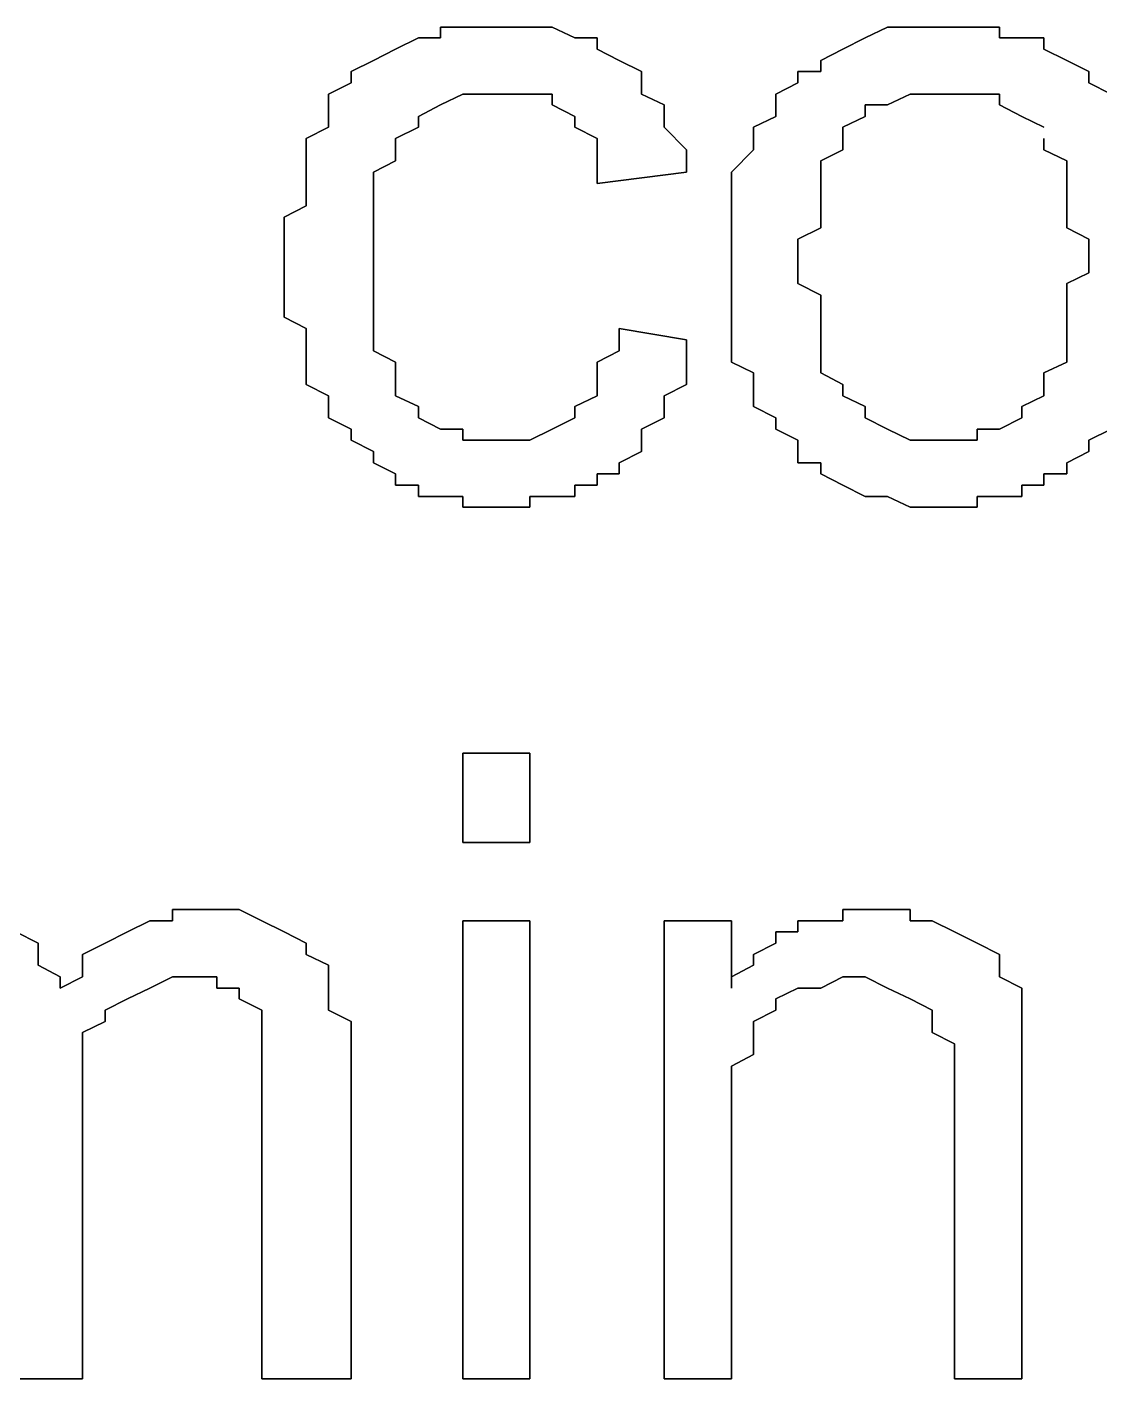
# Model space of a CAD drawing. Header units: metres. Extents: x 2.9 to 42.8, y 1.7 to 28.7.
# Drawn here: x 38.2112 to 38.3804, y 17.399 to 17.6124 of the extents above; entities that cross this region are included whole.
import ezdxf

# ---------------------------------------------------------------- set-up
doc = ezdxf.new("R2010")
doc.units = ezdxf.units.M
doc.layers.add('GRIS', color=8, linetype='Continuous')

msp = doc.modelspace()

# ---------------------------------------------------------------- linework, layer by layer
at = {"layer": 'GRIS', "lineweight": -3}
for points in [[(38.2799, 17.6124), (38.2764, 17.6124), (38.2799, 17.6124)], [(38.2764, 17.6124), (38.2764, 17.6107), (38.2764, 17.6124)], [(38.2834, 17.6124), (38.2799, 17.6124), (38.2834, 17.6124)], [(38.287, 17.6124), (38.2834, 17.6124), (38.287, 17.6124)], [(38.2905, 17.6124), (38.287, 17.6124), (38.2905, 17.6124)], [(38.294, 17.6124), (38.2905, 17.6124), (38.294, 17.6124)], [(38.2976, 17.6107), (38.294, 17.6124), (38.2976, 17.6107)], [(38.3469, 17.6124), (38.3434, 17.6107), (38.3469, 17.6124)], [(38.3505, 17.6124), (38.3469, 17.6124), (38.3505, 17.6124)], [(38.354, 17.6124), (38.3505, 17.6124), (38.354, 17.6124)], [(38.3575, 17.6124), (38.354, 17.6124), (38.3575, 17.6124)], [(38.3611, 17.6124), (38.3575, 17.6124), (38.3611, 17.6124)], [(38.3646, 17.6124), (38.3611, 17.6124), (38.3646, 17.6124)], [(38.3646, 17.6107), (38.3646, 17.6124), (38.3646, 17.6107)], [(38.2729, 17.6107), (38.2693, 17.6089), (38.2729, 17.6107)], [(38.2764, 17.6107), (38.2729, 17.6107), (38.2764, 17.6107)], [(38.3011, 17.6107), (38.2976, 17.6107), (38.3011, 17.6107)], [(38.3011, 17.6089), (38.3011, 17.6107), (38.3011, 17.6089)], [(38.3434, 17.6107), (38.3399, 17.6089), (38.3434, 17.6107)], [(38.3681, 17.6107), (38.3646, 17.6107), (38.3681, 17.6107)], [(38.3716, 17.6107), (38.3681, 17.6107), (38.3716, 17.6107)], [(38.3716, 17.6089), (38.3716, 17.6107), (38.3716, 17.6089)], [(38.2693, 17.6089), (38.2658, 17.6071), (38.2693, 17.6089)], [(38.3046, 17.6071), (38.3011, 17.6089), (38.3046, 17.6071)], [(38.3399, 17.6089), (38.3364, 17.6071), (38.3399, 17.6089)], [(38.3752, 17.6071), (38.3716, 17.6089), (38.3752, 17.6071)], [(38.2658, 17.6071), (38.2623, 17.6054), (38.2658, 17.6071)], [(38.3081, 17.6054), (38.3046, 17.6071), (38.3081, 17.6054)], [(38.3364, 17.6071), (38.3364, 17.6054), (38.3364, 17.6071)], [(38.3787, 17.6054), (38.3752, 17.6071), (38.3787, 17.6054)], [(38.2623, 17.6036), (38.2587, 17.6018), (38.2623, 17.6036)], [(38.2623, 17.6054), (38.2623, 17.6036), (38.2623, 17.6054)], [(38.3081, 17.6036), (38.3081, 17.6054), (38.3081, 17.6036)], [(38.3081, 17.6018), (38.3081, 17.6036), (38.3081, 17.6018)], [(38.3328, 17.6036), (38.3293, 17.6018), (38.3328, 17.6036)], [(38.3364, 17.6054), (38.3328, 17.6054), (38.3364, 17.6054)], [(38.3328, 17.6054), (38.3328, 17.6036), (38.3328, 17.6054)], [(38.3787, 17.6036), (38.3787, 17.6054), (38.3787, 17.6036)], [(38.3822, 17.6018), (38.3787, 17.6036), (38.3822, 17.6018)], [(38.2587, 17.6018), (38.2587, 17.6001), (38.2587, 17.6018)], [(38.2764, 17.6001), (38.2799, 17.6018), (38.2764, 17.6001)], [(38.2799, 17.6018), (38.2834, 17.6018), (38.2799, 17.6018)], [(38.2834, 17.6018), (38.287, 17.6018), (38.2834, 17.6018)], [(38.287, 17.6018), (38.2905, 17.6018), (38.287, 17.6018)], [(38.2905, 17.6018), (38.294, 17.6018), (38.2905, 17.6018)], [(38.294, 17.6018), (38.294, 17.6001), (38.294, 17.6018)], [(38.3117, 17.6001), (38.3081, 17.6018), (38.3117, 17.6001)], [(38.3293, 17.6018), (38.3293, 17.6001), (38.3293, 17.6018)], [(38.3469, 17.6001), (38.3505, 17.6018), (38.3469, 17.6001)], [(38.3505, 17.6018), (38.354, 17.6018), (38.3505, 17.6018)], [(38.354, 17.6018), (38.3575, 17.6018), (38.354, 17.6018)], [(38.3575, 17.6018), (38.3611, 17.6018), (38.3575, 17.6018)], [(38.3611, 17.6018), (38.3646, 17.6018), (38.3611, 17.6018)], [(38.3646, 17.6018), (38.3646, 17.6001), (38.3646, 17.6018)], [(38.2587, 17.6001), (38.2587, 17.5966), (38.2587, 17.6001)], [(38.2729, 17.5983), (38.2764, 17.6001), (38.2729, 17.5983)], [(38.294, 17.6001), (38.2976, 17.5983), (38.294, 17.6001)], [(38.3117, 17.5983), (38.3117, 17.6001), (38.3117, 17.5983)], [(38.3293, 17.6001), (38.3293, 17.5983), (38.3293, 17.6001)], [(38.3434, 17.5983), (38.3434, 17.6001), (38.3434, 17.5983)], [(38.3434, 17.6001), (38.3469, 17.6001), (38.3434, 17.6001)], [(38.3646, 17.6001), (38.3681, 17.5983), (38.3646, 17.6001)], [(38.2729, 17.5966), (38.2729, 17.5983), (38.2729, 17.5966)], [(38.2976, 17.5983), (38.2976, 17.5966), (38.2976, 17.5983)], [(38.3117, 17.5966), (38.3117, 17.5983), (38.3117, 17.5966)], [(38.3293, 17.5983), (38.3258, 17.5966), (38.3293, 17.5983)], [(38.3399, 17.5966), (38.3434, 17.5983), (38.3399, 17.5966)], [(38.3681, 17.5983), (38.3716, 17.5966), (38.3681, 17.5983)], [(38.2587, 17.5966), (38.2552, 17.5948), (38.2587, 17.5966)], [(38.2693, 17.5948), (38.2729, 17.5966), (38.2693, 17.5948)], [(38.2976, 17.5966), (38.3011, 17.5948), (38.2976, 17.5966)], [(38.3152, 17.593), (38.3117, 17.5966), (38.3152, 17.593)], [(38.3258, 17.5966), (38.3258, 17.5948), (38.3258, 17.5966)], [(38.3399, 17.5948), (38.3399, 17.5966), (38.3399, 17.5948)], [(38.2552, 17.5948), (38.2552, 17.593), (38.2552, 17.5948)], [(38.2552, 17.593), (38.2552, 17.5913), (38.2552, 17.593)], [(38.2693, 17.593), (38.2693, 17.5948), (38.2693, 17.593)], [(38.2693, 17.5913), (38.2693, 17.593), (38.2693, 17.5913)], [(38.3011, 17.5948), (38.3011, 17.593), (38.3011, 17.5948)], [(38.3011, 17.593), (38.3011, 17.5913), (38.3011, 17.593)], [(38.3152, 17.5913), (38.3152, 17.593), (38.3152, 17.5913)], [(38.3258, 17.593), (38.3223, 17.5895), (38.3258, 17.593)], [(38.3258, 17.5948), (38.3258, 17.593), (38.3258, 17.5948)], [(38.3364, 17.5913), (38.3399, 17.593), (38.3364, 17.5913)], [(38.3399, 17.593), (38.3399, 17.5948), (38.3399, 17.593)], [(38.3716, 17.5948), (38.3716, 17.593), (38.3716, 17.5948)], [(38.3716, 17.593), (38.3752, 17.5913), (38.3716, 17.593)], [(38.2552, 17.5913), (38.2552, 17.5895), (38.2552, 17.5913)], [(38.2658, 17.5895), (38.2693, 17.5913), (38.2658, 17.5895)], [(38.3011, 17.5913), (38.3011, 17.5877), (38.3011, 17.5913)], [(38.3152, 17.5895), (38.3152, 17.5913), (38.3152, 17.5895)], [(38.3364, 17.5877), (38.3364, 17.5913), (38.3364, 17.5877)], [(38.3752, 17.5913), (38.3752, 17.5895), (38.3752, 17.5913)], [(38.2552, 17.5895), (38.2552, 17.5877), (38.2552, 17.5895)], [(38.2658, 17.586), (38.2658, 17.5895), (38.2658, 17.586)], [(38.3011, 17.5877), (38.3152, 17.5895), (38.3011, 17.5877)], [(38.3223, 17.5895), (38.3223, 17.5877), (38.3223, 17.5895)], [(38.3752, 17.5895), (38.3752, 17.5877), (38.3752, 17.5895)], [(38.2552, 17.5877), (38.2552, 17.5842), (38.2552, 17.5877)], [(38.3223, 17.5877), (38.3223, 17.586), (38.3223, 17.5877)], [(38.3364, 17.586), (38.3364, 17.5877), (38.3364, 17.586)], [(38.3752, 17.5877), (38.3752, 17.586), (38.3752, 17.5877)], [(38.2552, 17.5842), (38.2517, 17.5824), (38.2552, 17.5842)], [(38.2658, 17.5842), (38.2658, 17.586), (38.2658, 17.5842)], [(38.2658, 17.5824), (38.2658, 17.5842), (38.2658, 17.5824)], [(38.3223, 17.586), (38.3223, 17.5824), (38.3223, 17.586)], [(38.3364, 17.5842), (38.3364, 17.586), (38.3364, 17.5842)], [(38.3364, 17.5807), (38.3364, 17.5842), (38.3364, 17.5807)], [(38.3752, 17.586), (38.3752, 17.5842), (38.3752, 17.586)], [(38.3752, 17.5842), (38.3752, 17.5807), (38.3752, 17.5842)], [(38.2517, 17.5824), (38.2517, 17.5807), (38.2517, 17.5824)], [(38.2658, 17.5789), (38.2658, 17.5824), (38.2658, 17.5789)], [(38.3223, 17.5824), (38.3223, 17.5807), (38.3223, 17.5824)], [(38.2517, 17.5807), (38.2517, 17.5772), (38.2517, 17.5807)], [(38.3223, 17.5807), (38.3223, 17.5772), (38.3223, 17.5807)], [(38.3328, 17.5789), (38.3364, 17.5807), (38.3328, 17.5789)], [(38.3752, 17.5807), (38.3787, 17.5789), (38.3752, 17.5807)], [(38.2658, 17.5754), (38.2658, 17.5789), (38.2658, 17.5754)], [(38.3328, 17.5754), (38.3328, 17.5789), (38.3328, 17.5754)], [(38.3787, 17.5789), (38.3787, 17.5754), (38.3787, 17.5789)], [(38.2517, 17.5772), (38.2517, 17.5754), (38.2517, 17.5772)], [(38.3223, 17.5772), (38.3223, 17.5754), (38.3223, 17.5772)], [(38.2517, 17.5754), (38.2517, 17.5736), (38.2517, 17.5754)], [(38.2517, 17.5736), (38.2517, 17.5701), (38.2517, 17.5736)], [(38.2658, 17.5719), (38.2658, 17.5754), (38.2658, 17.5719)], [(38.3223, 17.5754), (38.3223, 17.5719), (38.3223, 17.5754)], [(38.3328, 17.5719), (38.3328, 17.5754), (38.3328, 17.5719)], [(38.3787, 17.5736), (38.3752, 17.5719), (38.3787, 17.5736)], [(38.3787, 17.5754), (38.3787, 17.5736), (38.3787, 17.5754)], [(38.2658, 17.5683), (38.2658, 17.5719), (38.2658, 17.5683)], [(38.3223, 17.5719), (38.3223, 17.5701), (38.3223, 17.5719)], [(38.3364, 17.5701), (38.3328, 17.5719), (38.3364, 17.5701)], [(38.3752, 17.5719), (38.3752, 17.5683), (38.3752, 17.5719)], [(38.2517, 17.5701), (38.2517, 17.5666), (38.2517, 17.5701)], [(38.3223, 17.5701), (38.3223, 17.5666), (38.3223, 17.5701)], [(38.3364, 17.5666), (38.3364, 17.5701), (38.3364, 17.5666)], [(38.2658, 17.5666), (38.2658, 17.5683), (38.2658, 17.5666)], [(38.3752, 17.5683), (38.3752, 17.5666), (38.3752, 17.5683)], [(38.2517, 17.5666), (38.2552, 17.5648), (38.2517, 17.5666)], [(38.2658, 17.5648), (38.2658, 17.5666), (38.2658, 17.5648)], [(38.3223, 17.5666), (38.3223, 17.5648), (38.3223, 17.5666)], [(38.3364, 17.5648), (38.3364, 17.5666), (38.3364, 17.5648)], [(38.3752, 17.5666), (38.3752, 17.563), (38.3752, 17.5666)], [(38.2552, 17.5648), (38.2552, 17.563), (38.2552, 17.5648)], [(38.2552, 17.563), (38.2552, 17.5595), (38.2552, 17.563)], [(38.2658, 17.5613), (38.2658, 17.5648), (38.2658, 17.5613)], [(38.3046, 17.5648), (38.3046, 17.5613), (38.3046, 17.5648)], [(38.3152, 17.563), (38.3046, 17.5648), (38.3152, 17.563)], [(38.3152, 17.5613), (38.3152, 17.563), (38.3152, 17.5613)], [(38.3223, 17.5648), (38.3223, 17.563), (38.3223, 17.5648)], [(38.3223, 17.563), (38.3223, 17.5595), (38.3223, 17.563)], [(38.3364, 17.5613), (38.3364, 17.5648), (38.3364, 17.5613)], [(38.3752, 17.563), (38.3752, 17.5613), (38.3752, 17.563)], [(38.2693, 17.5595), (38.2658, 17.5613), (38.2693, 17.5595)], [(38.3046, 17.5613), (38.3011, 17.5595), (38.3046, 17.5613)], [(38.3152, 17.5578), (38.3152, 17.5613), (38.3152, 17.5578)], [(38.3364, 17.5595), (38.3364, 17.5613), (38.3364, 17.5595)], [(38.3752, 17.5613), (38.3752, 17.5595), (38.3752, 17.5613)], [(38.2552, 17.5595), (38.2552, 17.5578), (38.2552, 17.5595)], [(38.2693, 17.5578), (38.2693, 17.5595), (38.2693, 17.5578)], [(38.3011, 17.5595), (38.3011, 17.556), (38.3011, 17.5595)], [(38.3223, 17.5595), (38.3258, 17.5578), (38.3223, 17.5595)], [(38.3364, 17.5578), (38.3364, 17.5595), (38.3364, 17.5578)], [(38.3752, 17.5595), (38.3716, 17.5578), (38.3752, 17.5595)], [(38.2552, 17.5578), (38.2552, 17.556), (38.2552, 17.5578)], [(38.2693, 17.556), (38.2693, 17.5578), (38.2693, 17.556)], [(38.3152, 17.556), (38.3152, 17.5578), (38.3152, 17.556)], [(38.3258, 17.5578), (38.3258, 17.556), (38.3258, 17.5578)], [(38.3399, 17.556), (38.3364, 17.5578), (38.3399, 17.556)], [(38.3716, 17.5578), (38.3716, 17.556), (38.3716, 17.5578)], [(38.2552, 17.556), (38.2587, 17.5542), (38.2552, 17.556)], [(38.2693, 17.5542), (38.2693, 17.556), (38.2693, 17.5542)], [(38.3011, 17.556), (38.3011, 17.5542), (38.3011, 17.556)], [(38.3117, 17.5542), (38.3152, 17.556), (38.3117, 17.5542)], [(38.3258, 17.556), (38.3258, 17.5542), (38.3258, 17.556)], [(38.3399, 17.5542), (38.3399, 17.556), (38.3399, 17.5542)], [(38.3716, 17.556), (38.3716, 17.5542), (38.3716, 17.556)], [(38.2587, 17.5542), (38.2587, 17.5525), (38.2587, 17.5542)], [(38.2587, 17.5525), (38.2587, 17.5507), (38.2587, 17.5525)], [(38.2729, 17.5525), (38.2693, 17.5542), (38.2729, 17.5525)], [(38.2729, 17.5507), (38.2729, 17.5525), (38.2729, 17.5507)], [(38.3011, 17.5542), (38.2976, 17.5525), (38.3011, 17.5542)], [(38.2976, 17.5525), (38.2976, 17.5507), (38.2976, 17.5525)], [(38.3117, 17.5525), (38.3117, 17.5542), (38.3117, 17.5525)], [(38.3117, 17.5507), (38.3117, 17.5525), (38.3117, 17.5507)], [(38.3258, 17.5542), (38.3258, 17.5525), (38.3258, 17.5542)], [(38.3258, 17.5525), (38.3293, 17.5507), (38.3258, 17.5525)], [(38.3434, 17.5525), (38.3399, 17.5542), (38.3434, 17.5525)], [(38.3434, 17.5507), (38.3434, 17.5525), (38.3434, 17.5507)], [(38.3716, 17.5542), (38.3681, 17.5525), (38.3716, 17.5542)], [(38.3681, 17.5525), (38.3681, 17.5507), (38.3681, 17.5525)], [(38.2587, 17.5507), (38.2623, 17.5489), (38.2587, 17.5507)], [(38.2764, 17.5489), (38.2729, 17.5507), (38.2764, 17.5489)], [(38.2976, 17.5507), (38.294, 17.5489), (38.2976, 17.5507)], [(38.3081, 17.5489), (38.3117, 17.5507), (38.3081, 17.5489)], [(38.3293, 17.5507), (38.3293, 17.5489), (38.3293, 17.5507)], [(38.3469, 17.5489), (38.3434, 17.5507), (38.3469, 17.5489)], [(38.3681, 17.5507), (38.3646, 17.5489), (38.3681, 17.5507)], [(38.2623, 17.5489), (38.2623, 17.5472), (38.2623, 17.5489)], [(38.2799, 17.5489), (38.2764, 17.5489), (38.2799, 17.5489)], [(38.2799, 17.5472), (38.2799, 17.5489), (38.2799, 17.5472)], [(38.294, 17.5489), (38.2905, 17.5472), (38.294, 17.5489)], [(38.3081, 17.5472), (38.3081, 17.5489), (38.3081, 17.5472)], [(38.3293, 17.5489), (38.3328, 17.5472), (38.3293, 17.5489)], [(38.3505, 17.5472), (38.3469, 17.5489), (38.3505, 17.5472)], [(38.3646, 17.5489), (38.3611, 17.5489), (38.3646, 17.5489)], [(38.3611, 17.5489), (38.3611, 17.5472), (38.3611, 17.5489)], [(38.3787, 17.5472), (38.3822, 17.5489), (38.3787, 17.5472)], [(38.2623, 17.5472), (38.2658, 17.5454), (38.2623, 17.5472)], [(38.2834, 17.5472), (38.2799, 17.5472), (38.2834, 17.5472)], [(38.287, 17.5472), (38.2834, 17.5472), (38.287, 17.5472)], [(38.2905, 17.5472), (38.287, 17.5472), (38.2905, 17.5472)], [(38.3081, 17.5454), (38.3081, 17.5472), (38.3081, 17.5454)], [(38.3328, 17.5472), (38.3328, 17.5454), (38.3328, 17.5472)], [(38.354, 17.5472), (38.3505, 17.5472), (38.354, 17.5472)], [(38.3575, 17.5472), (38.354, 17.5472), (38.3575, 17.5472)], [(38.3611, 17.5472), (38.3575, 17.5472), (38.3611, 17.5472)], [(38.3787, 17.5454), (38.3787, 17.5472), (38.3787, 17.5454)], [(38.2658, 17.5454), (38.2658, 17.5436), (38.2658, 17.5454)], [(38.3046, 17.5436), (38.3081, 17.5454), (38.3046, 17.5436)], [(38.3328, 17.5454), (38.3328, 17.5436), (38.3328, 17.5454)], [(38.3752, 17.5436), (38.3787, 17.5454), (38.3752, 17.5436)], [(38.2658, 17.5436), (38.2693, 17.5419), (38.2658, 17.5436)], [(38.2693, 17.5419), (38.2693, 17.5401), (38.2693, 17.5419)], [(38.3011, 17.5401), (38.3011, 17.5419), (38.3011, 17.5401)], [(38.3011, 17.5419), (38.3046, 17.5419), (38.3011, 17.5419)], [(38.3046, 17.5419), (38.3046, 17.5436), (38.3046, 17.5419)], [(38.3328, 17.5436), (38.3364, 17.5436), (38.3328, 17.5436)], [(38.3364, 17.5436), (38.3364, 17.5419), (38.3364, 17.5436)], [(38.3364, 17.5419), (38.3399, 17.5401), (38.3364, 17.5419)], [(38.3716, 17.5401), (38.3716, 17.5419), (38.3716, 17.5401)], [(38.3716, 17.5419), (38.3752, 17.5419), (38.3716, 17.5419)], [(38.3752, 17.5419), (38.3752, 17.5436), (38.3752, 17.5419)], [(38.2693, 17.5401), (38.2729, 17.5401), (38.2693, 17.5401)], [(38.2729, 17.5401), (38.2729, 17.5383), (38.2729, 17.5401)], [(38.2976, 17.5383), (38.2976, 17.5401), (38.2976, 17.5383)], [(38.2976, 17.5401), (38.3011, 17.5401), (38.2976, 17.5401)], [(38.3399, 17.5401), (38.3434, 17.5383), (38.3399, 17.5401)], [(38.3681, 17.5383), (38.3681, 17.5401), (38.3681, 17.5383)], [(38.3681, 17.5401), (38.3716, 17.5401), (38.3681, 17.5401)], [(38.2729, 17.5383), (38.2764, 17.5383), (38.2729, 17.5383)], [(38.2764, 17.5383), (38.2799, 17.5383), (38.2764, 17.5383)], [(38.2799, 17.5383), (38.2799, 17.5366), (38.2799, 17.5383)], [(38.2905, 17.5366), (38.2905, 17.5383), (38.2905, 17.5366)], [(38.2905, 17.5383), (38.294, 17.5383), (38.2905, 17.5383)], [(38.294, 17.5383), (38.2976, 17.5383), (38.294, 17.5383)], [(38.3434, 17.5383), (38.3469, 17.5383), (38.3434, 17.5383)], [(38.3469, 17.5383), (38.3505, 17.5366), (38.3469, 17.5383)], [(38.3611, 17.5366), (38.3611, 17.5383), (38.3611, 17.5366)], [(38.3611, 17.5383), (38.3646, 17.5383), (38.3611, 17.5383)], [(38.3646, 17.5383), (38.3681, 17.5383), (38.3646, 17.5383)], [(38.2799, 17.5366), (38.2834, 17.5366), (38.2799, 17.5366)], [(38.2834, 17.5366), (38.287, 17.5366), (38.2834, 17.5366)], [(38.287, 17.5366), (38.2905, 17.5366), (38.287, 17.5366)], [(38.3505, 17.5366), (38.354, 17.5366), (38.3505, 17.5366)], [(38.354, 17.5366), (38.3575, 17.5366), (38.354, 17.5366)], [(38.3575, 17.5366), (38.3611, 17.5366), (38.3575, 17.5366)], [(38.2905, 17.4978), (38.2799, 17.4978), (38.2905, 17.4978)], [(38.2799, 17.4978), (38.2799, 17.4837), (38.2799, 17.4978)], [(38.2905, 17.4837), (38.2905, 17.4978), (38.2905, 17.4837)], [(38.2799, 17.4837), (38.2905, 17.4837), (38.2799, 17.4837)], [(38.2305, 17.4713), (38.227, 17.4696), (38.2305, 17.4713)], [(38.2341, 17.4713), (38.2305, 17.4713), (38.2341, 17.4713)], [(38.2376, 17.4731), (38.2341, 17.4731), (38.2376, 17.4731)], [(38.2341, 17.4731), (38.2341, 17.4713), (38.2341, 17.4731)], [(38.2411, 17.4731), (38.2376, 17.4731), (38.2411, 17.4731)], [(38.2446, 17.4731), (38.2411, 17.4731), (38.2446, 17.4731)], [(38.2482, 17.4713), (38.2446, 17.4731), (38.2482, 17.4713)], [(38.2517, 17.4696), (38.2482, 17.4713), (38.2517, 17.4696)], [(38.2905, 17.4713), (38.2799, 17.4713), (38.2905, 17.4713)], [(38.2799, 17.4713), (38.2799, 17.399), (38.2799, 17.4713)], [(38.2905, 17.399), (38.2905, 17.4713), (38.2905, 17.399)], [(38.3223, 17.4713), (38.3117, 17.4713), (38.3223, 17.4713)], [(38.3117, 17.4713), (38.3117, 17.399), (38.3117, 17.4713)], [(38.3223, 17.4607), (38.3223, 17.4713), (38.3223, 17.4607)], [(38.3364, 17.4713), (38.3328, 17.4713), (38.3364, 17.4713)], [(38.3328, 17.4713), (38.3328, 17.4696), (38.3328, 17.4713)], [(38.3399, 17.4713), (38.3364, 17.4713), (38.3399, 17.4713)], [(38.3434, 17.4731), (38.3399, 17.4731), (38.3434, 17.4731)], [(38.3399, 17.4731), (38.3399, 17.4713), (38.3399, 17.4731)], [(38.3469, 17.4731), (38.3434, 17.4731), (38.3469, 17.4731)], [(38.3505, 17.4731), (38.3469, 17.4731), (38.3505, 17.4731)], [(38.3505, 17.4713), (38.3505, 17.4731), (38.3505, 17.4713)], [(38.354, 17.4713), (38.3505, 17.4713), (38.354, 17.4713)], [(38.3575, 17.4696), (38.354, 17.4713), (38.3575, 17.4696)], [(38.2129, 17.4678), (38.2094, 17.4696), (38.2129, 17.4678)], [(38.227, 17.4696), (38.2235, 17.4678), (38.227, 17.4696)], [(38.2552, 17.4678), (38.2517, 17.4696), (38.2552, 17.4678)], [(38.3328, 17.4696), (38.3293, 17.4696), (38.3328, 17.4696)], [(38.3293, 17.4696), (38.3293, 17.4678), (38.3293, 17.4696)], [(38.3611, 17.4678), (38.3575, 17.4696), (38.3611, 17.4678)], [(38.2129, 17.466), (38.2129, 17.4678), (38.2129, 17.466)], [(38.2235, 17.4678), (38.2199, 17.466), (38.2235, 17.4678)], [(38.2552, 17.466), (38.2552, 17.4678), (38.2552, 17.466)], [(38.3293, 17.4678), (38.3258, 17.466), (38.3293, 17.4678)], [(38.3646, 17.466), (38.3611, 17.4678), (38.3646, 17.466)], [(38.2129, 17.4643), (38.2129, 17.466), (38.2129, 17.4643)], [(38.2199, 17.466), (38.2199, 17.4643), (38.2199, 17.466)], [(38.2587, 17.4643), (38.2552, 17.466), (38.2587, 17.4643)], [(38.3258, 17.466), (38.3258, 17.4643), (38.3258, 17.466)], [(38.3646, 17.4643), (38.3646, 17.466), (38.3646, 17.4643)], [(38.2164, 17.4625), (38.2129, 17.4643), (38.2164, 17.4625)], [(38.2199, 17.4643), (38.2199, 17.4625), (38.2199, 17.4643)], [(38.2587, 17.4607), (38.2587, 17.4643), (38.2587, 17.4607)], [(38.3258, 17.4643), (38.3223, 17.4625), (38.3258, 17.4643)], [(38.3646, 17.4625), (38.3646, 17.4643), (38.3646, 17.4625)], [(38.2199, 17.4625), (38.2164, 17.4607), (38.2199, 17.4625)], [(38.2164, 17.4607), (38.2164, 17.4625), (38.2164, 17.4607)], [(38.227, 17.459), (38.2305, 17.4607), (38.227, 17.459)], [(38.2305, 17.4607), (38.2341, 17.4625), (38.2305, 17.4607)], [(38.2341, 17.4625), (38.2376, 17.4625), (38.2341, 17.4625)], [(38.2376, 17.4625), (38.2411, 17.4625), (38.2376, 17.4625)], [(38.2411, 17.4625), (38.2411, 17.4607), (38.2411, 17.4625)], [(38.2411, 17.4607), (38.2446, 17.4607), (38.2411, 17.4607)], [(38.2446, 17.4607), (38.2446, 17.459), (38.2446, 17.4607)], [(38.2587, 17.459), (38.2587, 17.4607), (38.2587, 17.459)], [(38.3223, 17.4625), (38.3223, 17.4607), (38.3223, 17.4625)], [(38.3293, 17.459), (38.3328, 17.4607), (38.3293, 17.459)], [(38.3328, 17.4607), (38.3364, 17.4607), (38.3328, 17.4607)], [(38.3364, 17.4607), (38.3399, 17.4625), (38.3364, 17.4607)], [(38.3399, 17.4625), (38.3434, 17.4625), (38.3399, 17.4625)], [(38.3434, 17.4625), (38.3469, 17.4607), (38.3434, 17.4625)], [(38.3469, 17.4607), (38.3505, 17.459), (38.3469, 17.4607)], [(38.3681, 17.4607), (38.3646, 17.4625), (38.3681, 17.4607)], [(38.3681, 17.4572), (38.3681, 17.4607), (38.3681, 17.4572)], [(38.2235, 17.4572), (38.227, 17.459), (38.2235, 17.4572)], [(38.2446, 17.459), (38.2482, 17.4572), (38.2446, 17.459)], [(38.2587, 17.4572), (38.2587, 17.459), (38.2587, 17.4572)], [(38.3293, 17.4572), (38.3293, 17.459), (38.3293, 17.4572)], [(38.3505, 17.459), (38.354, 17.4572), (38.3505, 17.459)], [(38.2235, 17.4554), (38.2235, 17.4572), (38.2235, 17.4554)], [(38.2482, 17.4572), (38.2482, 17.4554), (38.2482, 17.4572)], [(38.2623, 17.4554), (38.2587, 17.4572), (38.2623, 17.4554)], [(38.3258, 17.4554), (38.3293, 17.4572), (38.3258, 17.4554)], [(38.354, 17.4572), (38.354, 17.4554), (38.354, 17.4572)], [(38.3681, 17.4554), (38.3681, 17.4572), (38.3681, 17.4554)], [(38.2199, 17.4537), (38.2235, 17.4554), (38.2199, 17.4537)], [(38.2482, 17.4554), (38.2482, 17.4537), (38.2482, 17.4554)], [(38.2623, 17.4519), (38.2623, 17.4554), (38.2623, 17.4519)], [(38.3258, 17.4537), (38.3258, 17.4554), (38.3258, 17.4537)], [(38.354, 17.4554), (38.354, 17.4537), (38.354, 17.4554)], [(38.3681, 17.4537), (38.3681, 17.4554), (38.3681, 17.4537)], [(38.2199, 17.4519), (38.2199, 17.4537), (38.2199, 17.4519)], [(38.2199, 17.4502), (38.2199, 17.4519), (38.2199, 17.4502)], [(38.2482, 17.4537), (38.2482, 17.4519), (38.2482, 17.4537)], [(38.2482, 17.4519), (38.2482, 17.4502), (38.2482, 17.4519)], [(38.2623, 17.4502), (38.2623, 17.4519), (38.2623, 17.4502)], [(38.3258, 17.4519), (38.3258, 17.4537), (38.3258, 17.4519)], [(38.3258, 17.4502), (38.3258, 17.4519), (38.3258, 17.4502)], [(38.354, 17.4537), (38.3575, 17.4519), (38.354, 17.4537)], [(38.3575, 17.4519), (38.3575, 17.4502), (38.3575, 17.4519)], [(38.3681, 17.4519), (38.3681, 17.4537), (38.3681, 17.4519)], [(38.3681, 17.4484), (38.3681, 17.4519), (38.3681, 17.4484)], [(38.2199, 17.4466), (38.2199, 17.4502), (38.2199, 17.4466)], [(38.2482, 17.4502), (38.2482, 17.4466), (38.2482, 17.4502)], [(38.2623, 17.4484), (38.2623, 17.4502), (38.2623, 17.4484)], [(38.3223, 17.4484), (38.3258, 17.4502), (38.3223, 17.4484)], [(38.3575, 17.4502), (38.3575, 17.4484), (38.3575, 17.4502)], [(38.2623, 17.399), (38.2623, 17.4484), (38.2623, 17.399)], [(38.3223, 17.4466), (38.3223, 17.4484), (38.3223, 17.4466)], [(38.3575, 17.4484), (38.3575, 17.4449), (38.3575, 17.4484)], [(38.3681, 17.4466), (38.3681, 17.4484), (38.3681, 17.4466)], [(38.2199, 17.4449), (38.2199, 17.4466), (38.2199, 17.4449)], [(38.2482, 17.4466), (38.2482, 17.4449), (38.2482, 17.4466)], [(38.3223, 17.4431), (38.3223, 17.4466), (38.3223, 17.4431)], [(38.3681, 17.4431), (38.3681, 17.4466), (38.3681, 17.4431)], [(38.2199, 17.4413), (38.2199, 17.4449), (38.2199, 17.4413)], [(38.2482, 17.4449), (38.2482, 17.399), (38.2482, 17.4449)], [(38.3575, 17.4449), (38.3575, 17.4431), (38.3575, 17.4449)], [(38.2199, 17.399), (38.2199, 17.4413), (38.2199, 17.399)], [(38.3223, 17.4396), (38.3223, 17.4431), (38.3223, 17.4396)], [(38.3575, 17.4431), (38.3575, 17.399), (38.3575, 17.4431)], [(38.3681, 17.399), (38.3681, 17.4431), (38.3681, 17.399)], [(38.3223, 17.4378), (38.3223, 17.4396), (38.3223, 17.4378)], [(38.3223, 17.399), (38.3223, 17.4378), (38.3223, 17.399)], [(38.2058, 17.399), (38.2199, 17.399), (38.2058, 17.399)], [(38.2482, 17.399), (38.2623, 17.399), (38.2482, 17.399)], [(38.2799, 17.399), (38.2905, 17.399), (38.2799, 17.399)], [(38.3117, 17.399), (38.3223, 17.399), (38.3117, 17.399)], [(38.3575, 17.399), (38.3681, 17.399), (38.3575, 17.399)]]:
    msp.add_lwpolyline(points, dxfattribs=at)

doc.saveas('drawing.dxf')
